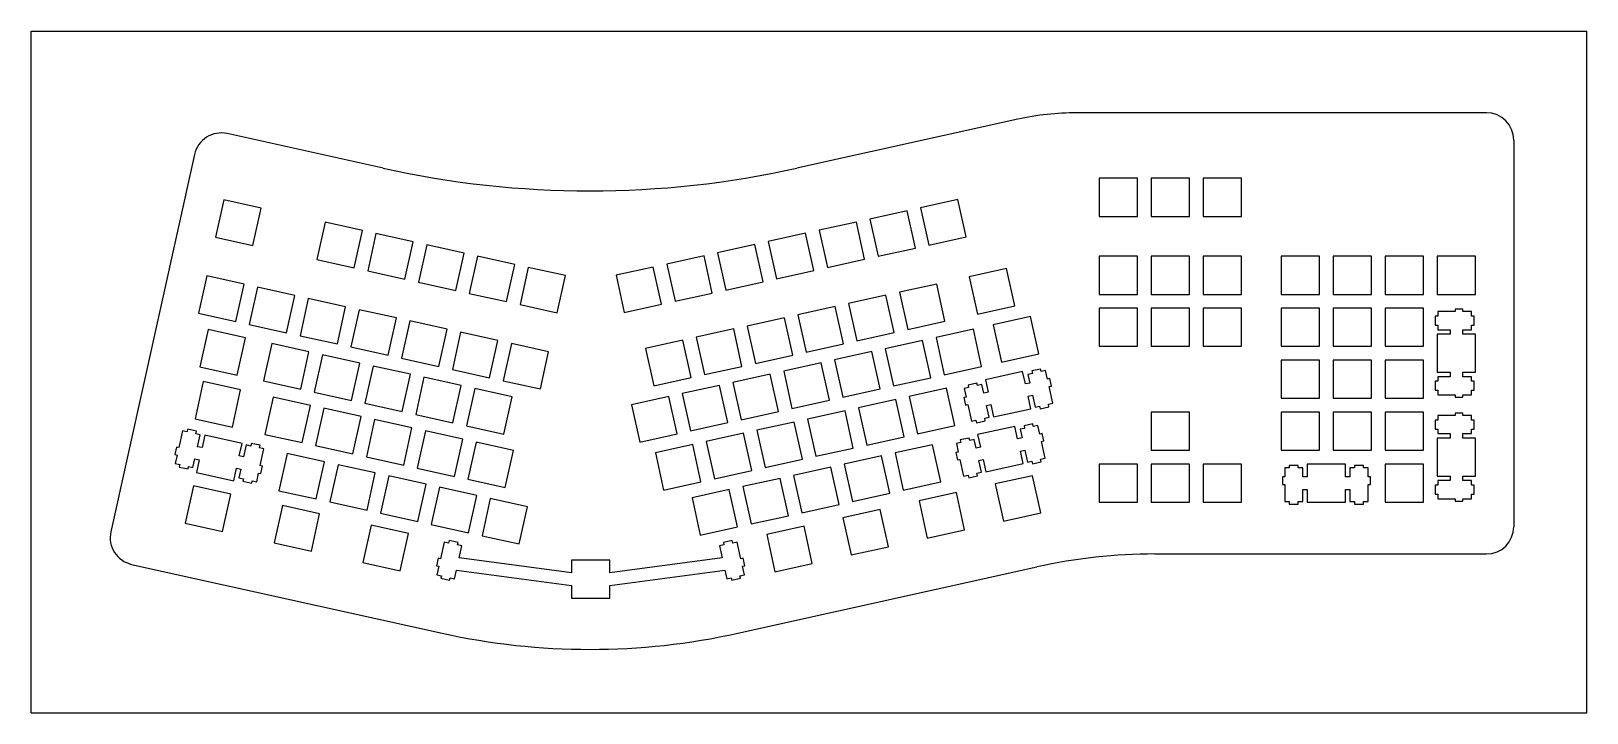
# Model space of a CAD drawing. Header units: inches. Extents: x 0 to 22.4, y 0 to 9.8.
import ezdxf

# ---------------------------------------------------------------- set-up
doc = ezdxf.new("R2010")
doc.units = ezdxf.units.IN
doc.header["$LTSCALE"] = 1.234252
doc.header["$MEASUREMENT"] = 0
doc.layers.get('0').update_dxf_attribs({"linetype": 'CONTINUOUS'})

msp = doc.modelspace()

# ---------------------------------------------------------------- linework, layer by layer
at = {"color": 7, "linetype": 'CONTINUOUS'}
for p, q in [((0, 0), (0, 9.843)), ((0, 9.843), (22.441, 9.843)), ((22.441, 0), (22.441, 9.843)), ((14.231, 8.57), (11.044, 7.864)), ((20.992, 8.663), (15.083, 8.663)), ((5.078, 7.864), (2.828, 8.363)), ((21.386, 8.27), (21.386, 2.688)), ((2.359, 8.063), (1.15, 2.614)), ((15.96, 7.718), (15.408, 7.718)), ((15.408, 7.718), (15.408, 7.167)), ((15.96, 7.167), (15.96, 7.718)), ((16.71, 7.718), (16.158, 7.718)), ((16.158, 7.718), (16.158, 7.167)), ((16.71, 7.167), (16.71, 7.718)), ((17.46, 7.718), (16.908, 7.718)), ((16.908, 7.718), (16.908, 7.167)), ((17.46, 7.167), (17.46, 7.718)), ((2.778, 7.406), (2.658, 6.868)), ((3.316, 7.287), (2.778, 7.406)), ((13.368, 7.411), (12.83, 7.292)), ((13.487, 6.873), (13.368, 7.411)), ((3.196, 6.749), (3.316, 7.287)), ((12.636, 7.249), (12.098, 7.129)), ((12.755, 6.711), (12.636, 7.249)), ((12.83, 7.292), (12.949, 6.754)), ((4.242, 7.082), (4.123, 6.543)), ((4.78, 6.962), (4.242, 7.082)), ((4.661, 6.424), (4.78, 6.962)), ((11.904, 7.086), (11.366, 6.967)), ((11.366, 6.967), (11.485, 6.429)), ((12.023, 6.548), (11.904, 7.086)), ((12.098, 7.129), (12.217, 6.591)), ((15.408, 7.167), (15.96, 7.167)), ((16.158, 7.167), (16.71, 7.167)), ((16.908, 7.167), (17.46, 7.167)), ((2.658, 6.868), (3.196, 6.749)), ((4.974, 6.919), (4.855, 6.381)), ((5.512, 6.8), (4.974, 6.919)), ((5.393, 6.262), (5.512, 6.8)), ((5.706, 6.757), (5.587, 6.219)), ((6.245, 6.638), (5.706, 6.757)), ((10.439, 6.762), (9.901, 6.642)), ((10.559, 6.223), (10.439, 6.762)), ((11.171, 6.924), (10.633, 6.805)), ((10.633, 6.805), (10.753, 6.267)), ((11.291, 6.386), (11.171, 6.924)), ((12.949, 6.754), (13.487, 6.873)), ((4.123, 6.543), (4.661, 6.424)), ((6.125, 6.099), (6.245, 6.638)), ((6.439, 6.595), (6.319, 6.056)), ((6.977, 6.475), (6.439, 6.595)), ((9.707, 6.599), (9.169, 6.48)), ((9.826, 6.061), (9.707, 6.599)), ((9.901, 6.642), (10.02, 6.104)), ((11.485, 6.429), (12.023, 6.548)), ((12.217, 6.591), (12.755, 6.711)), ((15.96, 6.593), (15.408, 6.593)), ((15.408, 6.593), (15.408, 6.042)), ((15.96, 6.042), (15.96, 6.593)), ((16.71, 6.593), (16.158, 6.593)), ((16.158, 6.593), (16.158, 6.042)), ((16.71, 6.042), (16.71, 6.593)), ((17.46, 6.593), (16.908, 6.593)), ((16.908, 6.593), (16.908, 6.042)), ((17.46, 6.042), (17.46, 6.593)), ((18.585, 6.593), (18.033, 6.593)), ((18.033, 6.593), (18.033, 6.042)), ((18.585, 6.042), (18.585, 6.593)), ((19.335, 6.593), (18.783, 6.593)), ((18.783, 6.593), (18.783, 6.042)), ((19.335, 6.042), (19.335, 6.593)), ((20.085, 6.593), (19.533, 6.593)), ((19.533, 6.593), (19.533, 6.042)), ((20.085, 6.042), (20.085, 6.593)), ((20.835, 6.593), (20.283, 6.593)), ((20.283, 6.593), (20.283, 6.042)), ((20.835, 6.042), (20.835, 6.593)), ((2.534, 6.308), (2.415, 5.77)), ((3.072, 6.188), (2.534, 6.308)), ((4.855, 6.381), (5.393, 6.262)), ((6.858, 5.937), (6.977, 6.475)), ((7.171, 6.432), (7.052, 5.894)), ((7.709, 6.313), (7.171, 6.432)), ((7.59, 5.775), (7.709, 6.313)), ((8.975, 6.437), (8.437, 6.318)), ((8.437, 6.318), (8.556, 5.78)), ((9.094, 5.899), (8.975, 6.437)), ((9.169, 6.48), (9.288, 5.942)), ((10.753, 6.267), (11.291, 6.386)), ((14.069, 6.414), (13.531, 6.295)), ((13.531, 6.295), (13.65, 5.757)), ((14.189, 5.876), (14.069, 6.414)), ((2.953, 5.65), (3.072, 6.188)), ((3.266, 6.145), (3.147, 5.607)), ((3.804, 6.026), (3.266, 6.145)), ((5.587, 6.219), (6.125, 6.099)), ((9.288, 5.942), (9.826, 6.061)), ((10.02, 6.104), (10.559, 6.223)), ((13.062, 6.191), (12.524, 6.072)), ((12.524, 6.072), (12.644, 5.533)), ((13.182, 5.653), (13.062, 6.191)), ((3.685, 5.488), (3.804, 6.026)), ((3.998, 5.983), (3.879, 5.445)), ((4.536, 5.864), (3.998, 5.983)), ((4.417, 5.326), (4.536, 5.864)), ((6.319, 6.056), (6.858, 5.937)), ((7.052, 5.894), (7.59, 5.775)), ((8.556, 5.78), (9.094, 5.899)), ((11.598, 5.866), (11.06, 5.747)), ((11.717, 5.328), (11.598, 5.866)), ((12.33, 6.029), (11.792, 5.909)), ((11.792, 5.909), (11.911, 5.371)), ((12.45, 5.49), (12.33, 6.029)), ((13.65, 5.757), (14.189, 5.876)), ((15.408, 6.042), (15.96, 6.042)), ((15.96, 5.843), (15.408, 5.843)), ((15.408, 5.843), (15.408, 5.292)), ((15.96, 5.292), (15.96, 5.843)), ((16.158, 6.042), (16.71, 6.042)), ((16.71, 5.843), (16.158, 5.843)), ((16.158, 5.843), (16.158, 5.292)), ((16.71, 5.292), (16.71, 5.843)), ((16.908, 6.042), (17.46, 6.042)), ((17.46, 5.843), (16.908, 5.843)), ((16.908, 5.843), (16.908, 5.292)), ((17.46, 5.292), (17.46, 5.843)), ((18.033, 6.042), (18.585, 6.042)), ((18.585, 5.843), (18.033, 5.843)), ((18.033, 5.843), (18.033, 5.292)), ((18.585, 5.292), (18.585, 5.843)), ((18.783, 6.042), (19.335, 6.042)), ((19.335, 5.843), (18.783, 5.843)), ((18.783, 5.843), (18.783, 5.292)), ((19.335, 5.292), (19.335, 5.843)), ((19.533, 6.042), (20.085, 6.042)), ((20.085, 5.843), (19.533, 5.843)), ((19.533, 5.843), (19.533, 5.292)), ((20.085, 5.292), (20.085, 5.843)), ((20.283, 6.042), (20.835, 6.042)), ((2.415, 5.77), (2.953, 5.65)), ((4.731, 5.821), (4.611, 5.283)), ((5.269, 5.701), (4.731, 5.821)), ((5.149, 5.163), (5.269, 5.701)), ((5.463, 5.658), (5.344, 5.12)), ((6.001, 5.539), (5.463, 5.658)), ((10.866, 5.704), (10.328, 5.585)), ((10.985, 5.166), (10.866, 5.704)), ((11.06, 5.747), (11.179, 5.209)), ((12.644, 5.533), (13.182, 5.653)), ((14.415, 5.722), (13.876, 5.603)), ((14.534, 5.184), (14.415, 5.722)), ((20.292, 5.728), (20.254, 5.728)), ((20.254, 5.728), (20.254, 5.598)), ((20.539, 5.794), (20.292, 5.794)), ((20.292, 5.794), (20.292, 5.728)), ((20.65, 5.829), (20.539, 5.829)), ((20.539, 5.829), (20.539, 5.794)), ((20.65, 5.794), (20.65, 5.829)), ((20.777, 5.794), (20.65, 5.794)), ((20.777, 5.728), (20.777, 5.794)), ((20.813, 5.728), (20.777, 5.728)), ((20.813, 5.598), (20.813, 5.728)), ((2.555, 5.535), (2.435, 4.997)), ((3.093, 5.416), (2.555, 5.535)), ((2.974, 4.877), (3.093, 5.416)), ((3.147, 5.607), (3.685, 5.488)), ((3.879, 5.445), (4.417, 5.326)), ((5.882, 5.001), (6.001, 5.539)), ((6.195, 5.496), (6.076, 4.958)), ((6.733, 5.377), (6.195, 5.496)), ((10.134, 5.542), (9.595, 5.422)), ((9.595, 5.422), (9.715, 4.884)), ((10.253, 5.003), (10.134, 5.542)), ((10.328, 5.585), (10.447, 5.046)), ((11.911, 5.371), (12.45, 5.49)), ((13.591, 5.54), (13.053, 5.421)), ((13.053, 5.421), (13.172, 4.882)), ((13.71, 5.002), (13.591, 5.54)), ((13.876, 5.603), (13.996, 5.065)), ((20.254, 5.598), (20.292, 5.598)), ((20.468, 5.468), (20.283, 5.468)), ((20.283, 5.468), (20.283, 4.917)), ((20.292, 5.598), (20.292, 5.532)), ((20.292, 5.532), (20.468, 5.532)), ((20.468, 5.532), (20.468, 5.468)), ((20.65, 5.532), (20.777, 5.532)), ((20.65, 5.468), (20.65, 5.532)), ((20.835, 5.468), (20.65, 5.468)), ((20.777, 5.598), (20.813, 5.598)), ((20.777, 5.532), (20.777, 5.598)), ((20.835, 4.917), (20.835, 5.468)), ((3.47, 5.332), (3.351, 4.794)), ((4.008, 5.213), (3.47, 5.332)), ((3.889, 4.675), (4.008, 5.213)), ((4.202, 5.17), (4.083, 4.631)), ((4.74, 5.05), (4.202, 5.17)), ((4.611, 5.283), (5.149, 5.163)), ((6.614, 4.839), (6.733, 5.377)), ((6.927, 5.334), (6.808, 4.796)), ((7.465, 5.214), (6.927, 5.334)), ((7.346, 4.676), (7.465, 5.214)), ((9.401, 5.379), (8.863, 5.26)), ((8.863, 5.26), (8.983, 4.722)), ((9.521, 4.841), (9.401, 5.379)), ((10.447, 5.046), (10.985, 5.166)), ((11.179, 5.209), (11.717, 5.328)), ((12.126, 5.215), (11.588, 5.096)), ((12.246, 4.677), (12.126, 5.215)), ((12.859, 5.377), (12.321, 5.258)), ((12.321, 5.258), (12.44, 4.72)), ((12.978, 4.839), (12.859, 5.377)), ((13.996, 5.065), (14.534, 5.184)), ((15.408, 5.292), (15.96, 5.292)), ((16.158, 5.292), (16.71, 5.292)), ((16.908, 5.292), (17.46, 5.292)), ((18.033, 5.292), (18.585, 5.292)), ((18.783, 5.292), (19.335, 5.292)), ((19.533, 5.292), (20.085, 5.292)), ((2.435, 4.997), (2.974, 4.877)), ((4.621, 4.512), (4.74, 5.05)), ((4.934, 5.007), (4.815, 4.469)), ((5.473, 4.888), (4.934, 5.007)), ((5.344, 5.12), (5.882, 5.001)), ((6.076, 4.958), (6.614, 4.839)), ((9.715, 4.884), (10.253, 5.003)), ((11.394, 5.053), (10.856, 4.934)), ((11.514, 4.515), (11.394, 5.053)), ((11.588, 5.096), (11.708, 4.558)), ((13.172, 4.882), (13.71, 5.002)), ((14.561, 4.964), (14.434, 4.936)), ((14.569, 4.929), (14.561, 4.964)), ((14.633, 4.943), (14.569, 4.929)), ((14.661, 4.819), (14.633, 4.943)), ((18.585, 5.093), (18.033, 5.093)), ((18.033, 5.093), (18.033, 4.542)), ((18.585, 4.542), (18.585, 5.093)), ((19.335, 5.093), (18.783, 5.093)), ((18.783, 5.093), (18.783, 4.542)), ((19.335, 4.542), (19.335, 5.093)), ((20.085, 5.093), (19.533, 5.093)), ((19.533, 5.093), (19.533, 4.542)), ((20.085, 4.542), (20.085, 5.093)), ((2.484, 4.782), (2.365, 4.244)), ((3.022, 4.663), (2.484, 4.782)), ((3.351, 4.794), (3.889, 4.675)), ((5.353, 4.35), (5.473, 4.888)), ((5.667, 4.845), (5.547, 4.307)), ((6.205, 4.726), (5.667, 4.845)), ((6.085, 4.188), (6.205, 4.726)), ((6.808, 4.796), (7.346, 4.676)), ((8.983, 4.722), (9.521, 4.841)), ((9.93, 4.728), (9.392, 4.609)), ((10.049, 4.19), (9.93, 4.728)), ((10.662, 4.89), (10.124, 4.771)), ((10.124, 4.771), (10.243, 4.233)), ((10.781, 4.352), (10.662, 4.89)), ((10.856, 4.934), (10.975, 4.395)), ((12.44, 4.72), (12.978, 4.839)), ((13.642, 4.761), (13.515, 4.733)), ((13.515, 4.733), (13.523, 4.697)), ((13.65, 4.725), (13.642, 4.761)), ((13.714, 4.74), (13.65, 4.725)), ((13.742, 4.616), (13.714, 4.74)), ((14.302, 4.929), (13.764, 4.81)), ((13.764, 4.81), (13.804, 4.629)), ((14.342, 4.749), (14.302, 4.929)), ((14.405, 4.762), (14.342, 4.749)), ((14.442, 4.901), (14.377, 4.887)), ((14.377, 4.887), (14.405, 4.762)), ((14.434, 4.936), (14.442, 4.901)), ((14.694, 4.827), (14.661, 4.819)), ((14.684, 4.712), (14.718, 4.719)), ((14.718, 4.719), (14.694, 4.827)), ((20.292, 4.787), (20.254, 4.787)), ((20.254, 4.787), (20.254, 4.657)), ((20.283, 4.917), (20.468, 4.917)), ((20.468, 4.853), (20.292, 4.853)), ((20.292, 4.853), (20.292, 4.787)), ((20.468, 4.917), (20.468, 4.853)), ((20.65, 4.917), (20.835, 4.917)), ((20.65, 4.853), (20.65, 4.917)), ((20.777, 4.853), (20.65, 4.853)), ((20.777, 4.787), (20.777, 4.853)), ((20.813, 4.787), (20.777, 4.787)), ((20.813, 4.657), (20.813, 4.787)), ((2.903, 4.125), (3.022, 4.663)), ((3.491, 4.559), (3.371, 4.021)), ((4.029, 4.44), (3.491, 4.559)), ((4.083, 4.631), (4.621, 4.512)), ((6.399, 4.683), (6.28, 4.144)), ((6.937, 4.563), (6.399, 4.683)), ((6.818, 4.025), (6.937, 4.563)), ((9.198, 4.566), (8.659, 4.447)), ((9.317, 4.028), (9.198, 4.566)), ((9.392, 4.609), (9.511, 4.071)), ((10.975, 4.395), (11.514, 4.515)), ((11.708, 4.558), (12.246, 4.677)), ((12.472, 4.524), (11.934, 4.404)), ((12.591, 3.985), (12.472, 4.524)), ((13.204, 4.686), (12.666, 4.567)), ((12.666, 4.567), (12.785, 4.028)), ((13.323, 4.148), (13.204, 4.686)), ((13.486, 4.559), (13.453, 4.551)), ((13.453, 4.551), (13.476, 4.444)), ((13.523, 4.697), (13.459, 4.683)), ((13.459, 4.683), (13.486, 4.559)), ((13.804, 4.629), (13.742, 4.616)), ((14.382, 4.572), (14.444, 4.586)), ((14.422, 4.391), (14.382, 4.572)), ((14.444, 4.586), (14.482, 4.414)), ((14.738, 4.471), (14.684, 4.712)), ((18.033, 4.542), (18.585, 4.542)), ((18.783, 4.542), (19.335, 4.542)), ((19.533, 4.542), (20.085, 4.542)), ((20.254, 4.657), (20.292, 4.657)), ((20.292, 4.657), (20.292, 4.591)), ((20.292, 4.591), (20.539, 4.591)), ((20.539, 4.591), (20.539, 4.557)), ((20.539, 4.557), (20.65, 4.557)), ((20.65, 4.591), (20.777, 4.591)), ((20.65, 4.557), (20.65, 4.591)), ((20.777, 4.657), (20.813, 4.657)), ((20.777, 4.591), (20.777, 4.657)), ((3.909, 3.902), (4.029, 4.44)), ((4.223, 4.397), (4.104, 3.859)), ((4.761, 4.277), (4.223, 4.397)), ((4.642, 3.739), (4.761, 4.277)), ((4.815, 4.469), (5.353, 4.35)), ((5.547, 4.307), (6.085, 4.188)), ((8.659, 4.447), (8.779, 3.908)), ((10.243, 4.233), (10.781, 4.352)), ((11.74, 4.361), (11.201, 4.242)), ((11.859, 3.823), (11.74, 4.361)), ((11.934, 4.404), (12.053, 3.866)), ((13.476, 4.444), (13.51, 4.451)), ((13.51, 4.451), (13.564, 4.21)), ((13.755, 4.253), (13.819, 4.267)), ((13.781, 4.439), (13.844, 4.453)), ((13.819, 4.267), (13.781, 4.439)), ((13.844, 4.453), (13.884, 4.272)), ((13.884, 4.272), (14.422, 4.391)), ((14.482, 4.414), (14.547, 4.428)), ((14.547, 4.428), (14.555, 4.391)), ((14.555, 4.391), (14.682, 4.419)), ((14.673, 4.456), (14.738, 4.471)), ((14.682, 4.419), (14.673, 4.456)), ((16.71, 4.343), (16.158, 4.343)), ((16.158, 4.343), (16.158, 3.792)), ((16.71, 3.792), (16.71, 4.343)), ((18.585, 4.343), (18.033, 4.343)), ((18.033, 4.343), (18.033, 3.792)), ((18.585, 3.792), (18.585, 4.343)), ((19.335, 4.343), (18.783, 4.343)), ((18.783, 4.343), (18.783, 3.792)), ((19.335, 3.792), (19.335, 4.343)), ((20.085, 4.343), (19.533, 4.343)), ((19.533, 4.343), (19.533, 3.792)), ((20.085, 3.792), (20.085, 4.343)), ((20.539, 4.294), (20.292, 4.294)), ((20.292, 4.294), (20.292, 4.228)), ((20.65, 4.329), (20.539, 4.329)), ((20.539, 4.329), (20.539, 4.294)), ((20.65, 4.294), (20.65, 4.329)), ((20.777, 4.294), (20.65, 4.294)), ((20.777, 4.228), (20.777, 4.294)), ((2.185, 4.071), (2.131, 3.83)), ((2.249, 4.057), (2.185, 4.071)), ((2.257, 4.095), (2.249, 4.057)), ((2.384, 4.066), (2.257, 4.095)), ((2.365, 4.244), (2.903, 4.125)), ((2.376, 4.029), (2.384, 4.066)), ((4.955, 4.234), (4.836, 3.696)), ((5.493, 4.115), (4.955, 4.234)), ((5.374, 3.577), (5.493, 4.115)), ((5.687, 4.072), (5.568, 3.534)), ((6.226, 3.953), (5.687, 4.072)), ((6.28, 4.144), (6.818, 4.025)), ((9.511, 4.071), (10.049, 4.19)), ((11.007, 4.199), (10.469, 4.08)), ((10.469, 4.08), (10.589, 3.541)), ((11.127, 3.661), (11.007, 4.199)), ((11.201, 4.242), (11.321, 3.704)), ((12.785, 4.028), (13.323, 4.148)), ((13.564, 4.21), (13.628, 4.225)), ((13.628, 4.225), (13.636, 4.187)), ((13.636, 4.187), (13.763, 4.215)), ((14.19, 4.136), (13.652, 4.017)), ((13.763, 4.215), (13.755, 4.253)), ((14.23, 3.956), (14.19, 4.136)), ((14.33, 4.108), (14.265, 4.094)), ((14.265, 4.094), (14.293, 3.969)), ((14.449, 4.171), (14.322, 4.143)), ((14.322, 4.143), (14.33, 4.108)), ((14.456, 4.136), (14.449, 4.171)), ((14.521, 4.15), (14.456, 4.136)), ((14.548, 4.026), (14.521, 4.15)), ((20.292, 4.228), (20.254, 4.228)), ((20.254, 4.228), (20.254, 4.098)), ((20.254, 4.098), (20.292, 4.098)), ((20.292, 4.098), (20.292, 4.032)), ((20.813, 4.228), (20.777, 4.228)), ((20.777, 4.098), (20.813, 4.098)), ((20.777, 4.032), (20.777, 4.098)), ((20.813, 4.098), (20.813, 4.228)), ((2.098, 3.838), (2.074, 3.73)), ((2.131, 3.83), (2.098, 3.838)), ((2.44, 4.015), (2.376, 4.029)), ((2.402, 3.843), (2.44, 4.015)), ((2.465, 3.829), (2.402, 3.843)), ((2.505, 4.01), (2.465, 3.829)), ((3.043, 3.89), (2.505, 4.01)), ((3.003, 3.71), (3.043, 3.89)), ((3.103, 3.868), (3.065, 3.696)), ((3.168, 3.853), (3.103, 3.868)), ((3.176, 3.891), (3.168, 3.853)), ((3.303, 3.863), (3.176, 3.891)), ((3.295, 3.825), (3.303, 3.863)), ((3.359, 3.811), (3.295, 3.825)), ((3.371, 4.021), (3.909, 3.902)), ((4.104, 3.859), (4.642, 3.739)), ((6.106, 3.415), (6.226, 3.953)), ((6.42, 3.91), (6.3, 3.372)), ((6.958, 3.79), (6.42, 3.91)), ((8.779, 3.908), (9.317, 4.028)), ((9.543, 3.874), (9.005, 3.755)), ((9.662, 3.336), (9.543, 3.874)), ((10.275, 4.036), (9.737, 3.917)), ((9.737, 3.917), (9.856, 3.379)), ((10.394, 3.498), (10.275, 4.036)), ((11.321, 3.704), (11.859, 3.823)), ((12.053, 3.866), (12.591, 3.985)), ((13, 3.872), (12.462, 3.753)), ((13.12, 3.334), (13, 3.872)), ((13.411, 3.904), (13.346, 3.89)), ((13.346, 3.89), (13.374, 3.766)), ((13.53, 3.968), (13.403, 3.94)), ((13.403, 3.94), (13.411, 3.904)), ((13.538, 3.932), (13.53, 3.968)), ((13.602, 3.947), (13.538, 3.932)), ((13.63, 3.822), (13.602, 3.947)), ((13.692, 3.836), (13.63, 3.822)), ((13.652, 4.017), (13.692, 3.836)), ((14.293, 3.969), (14.23, 3.956)), ((14.582, 4.034), (14.548, 4.026)), ((14.572, 3.918), (14.606, 3.926)), ((14.626, 3.677), (14.572, 3.918)), ((14.606, 3.926), (14.582, 4.034)), ((20.468, 3.968), (20.283, 3.968)), ((20.283, 3.968), (20.283, 3.417)), ((20.292, 4.032), (20.468, 4.032)), ((20.468, 4.032), (20.468, 3.968)), ((20.65, 4.032), (20.777, 4.032)), ((20.65, 3.968), (20.65, 4.032)), ((20.835, 3.968), (20.65, 3.968)), ((20.835, 3.417), (20.835, 3.968)), ((2.074, 3.73), (2.107, 3.723)), ((2.107, 3.723), (2.08, 3.598)), ((2.08, 3.598), (2.144, 3.584)), ((2.335, 3.542), (2.363, 3.666)), ((2.363, 3.666), (2.425, 3.652)), ((2.425, 3.652), (2.385, 3.471)), ((3.065, 3.696), (3.003, 3.71)), ((3.305, 3.57), (3.359, 3.811)), ((3.694, 3.746), (3.575, 3.208)), ((4.233, 3.626), (3.694, 3.746)), ((4.113, 3.088), (4.233, 3.626)), ((4.836, 3.696), (5.374, 3.577)), ((6.838, 3.252), (6.958, 3.79)), ((9.005, 3.755), (9.124, 3.217)), ((10.589, 3.541), (11.127, 3.661)), ((12.268, 3.71), (11.73, 3.591)), ((11.73, 3.591), (11.849, 3.053)), ((12.387, 3.172), (12.268, 3.71)), ((12.462, 3.753), (12.581, 3.215)), ((13.374, 3.766), (13.34, 3.758)), ((13.34, 3.758), (13.364, 3.651)), ((13.364, 3.651), (13.398, 3.658)), ((13.398, 3.658), (13.451, 3.417)), ((13.669, 3.646), (13.731, 3.659)), ((13.707, 3.474), (13.669, 3.646)), ((13.731, 3.659), (13.771, 3.479)), ((13.771, 3.479), (14.309, 3.598)), ((14.269, 3.779), (14.332, 3.793)), ((14.309, 3.598), (14.269, 3.779)), ((14.332, 3.793), (14.37, 3.621)), ((14.37, 3.621), (14.434, 3.635)), ((14.434, 3.635), (14.443, 3.597)), ((14.443, 3.597), (14.57, 3.626)), ((14.561, 3.663), (14.626, 3.677)), ((14.57, 3.626), (14.561, 3.663)), ((15.96, 3.593), (15.408, 3.593)), ((15.408, 3.593), (15.408, 3.042)), ((15.96, 3.042), (15.96, 3.593)), ((16.158, 3.792), (16.71, 3.792)), ((16.71, 3.593), (16.158, 3.593)), ((16.158, 3.593), (16.158, 3.042)), ((16.71, 3.042), (16.71, 3.593)), ((17.46, 3.593), (16.908, 3.593)), ((16.908, 3.593), (16.908, 3.042)), ((17.46, 3.042), (17.46, 3.593)), ((18.033, 3.792), (18.585, 3.792)), ((18.96, 3.593), (18.408, 3.593)), ((18.408, 3.593), (18.408, 3.408)), ((18.783, 3.792), (19.335, 3.792)), ((18.96, 3.408), (18.96, 3.593)), ((19.533, 3.792), (20.085, 3.792)), ((20.085, 3.593), (19.533, 3.593)), ((19.533, 3.593), (19.533, 3.042)), ((20.085, 3.042), (20.085, 3.593)), ((2.144, 3.584), (2.136, 3.549)), ((2.136, 3.549), (2.263, 3.521)), ((2.263, 3.521), (2.271, 3.556)), ((2.271, 3.556), (2.335, 3.542)), ((2.385, 3.471), (2.923, 3.352)), ((2.923, 3.352), (2.964, 3.533)), ((2.964, 3.533), (3.026, 3.519)), ((3.026, 3.519), (2.998, 3.395)), ((2.998, 3.395), (3.063, 3.38)), ((3.063, 3.38), (3.055, 3.345)), ((3.254, 3.338), (3.282, 3.462)), ((3.282, 3.462), (3.315, 3.455)), ((3.339, 3.562), (3.305, 3.57)), ((3.315, 3.455), (3.339, 3.562)), ((4.427, 3.583), (4.307, 3.045)), ((4.965, 3.464), (4.427, 3.583)), ((4.846, 2.926), (4.965, 3.464)), ((5.159, 3.421), (5.04, 2.883)), ((5.697, 3.302), (5.159, 3.421)), ((5.568, 3.534), (6.106, 3.415)), ((6.3, 3.372), (6.838, 3.252)), ((9.856, 3.379), (10.394, 3.498)), ((10.804, 3.385), (10.266, 3.266)), ((10.923, 2.847), (10.804, 3.385)), ((11.536, 3.548), (10.998, 3.429)), ((10.998, 3.429), (11.117, 2.89)), ((11.655, 3.01), (11.536, 3.548)), ((13.451, 3.417), (13.516, 3.431)), ((13.516, 3.431), (13.524, 3.394)), ((13.524, 3.394), (13.651, 3.422)), ((13.643, 3.46), (13.707, 3.474)), ((13.651, 3.422), (13.643, 3.46)), ((14.444, 3.424), (13.906, 3.305)), ((14.563, 2.886), (14.444, 3.424)), ((18.082, 3.408), (18.048, 3.408)), ((18.048, 3.408), (18.048, 3.298)), ((18.148, 3.536), (18.082, 3.536)), ((18.082, 3.536), (18.082, 3.408)), ((18.278, 3.572), (18.148, 3.572)), ((18.148, 3.572), (18.148, 3.536)), ((18.278, 3.536), (18.278, 3.572)), ((18.344, 3.536), (18.278, 3.536)), ((18.344, 3.408), (18.344, 3.536)), ((18.408, 3.408), (18.344, 3.408)), ((19.023, 3.408), (18.96, 3.408)), ((19.089, 3.536), (19.023, 3.536)), ((19.023, 3.536), (19.023, 3.408)), ((19.219, 3.572), (19.089, 3.572)), ((19.089, 3.572), (19.089, 3.536)), ((19.219, 3.536), (19.219, 3.572)), ((19.285, 3.536), (19.219, 3.536)), ((19.285, 3.408), (19.285, 3.536)), ((19.32, 3.408), (19.285, 3.408)), ((19.32, 3.298), (19.32, 3.408)), ((20.283, 3.417), (20.468, 3.417)), ((20.468, 3.417), (20.468, 3.353)), ((20.65, 3.417), (20.835, 3.417)), ((20.65, 3.353), (20.65, 3.417)), ((2.342, 3.277), (2.223, 2.739)), ((2.88, 3.158), (2.342, 3.277)), ((2.761, 2.62), (2.88, 3.158)), ((3.055, 3.345), (3.182, 3.317)), ((3.182, 3.317), (3.19, 3.352)), ((3.19, 3.352), (3.254, 3.338)), ((3.575, 3.208), (4.113, 3.088)), ((5.578, 2.764), (5.697, 3.302)), ((5.891, 3.259), (5.772, 2.721)), ((6.429, 3.139), (5.891, 3.259)), ((9.124, 3.217), (9.662, 3.336)), ((10.071, 3.223), (9.533, 3.104)), ((10.191, 2.685), (10.071, 3.223)), ((10.266, 3.266), (10.385, 2.728)), ((11.849, 3.053), (12.387, 3.172)), ((12.581, 3.215), (13.12, 3.334)), ((13.346, 3.181), (12.808, 3.061)), ((13.465, 2.643), (13.346, 3.181)), ((13.906, 3.305), (14.025, 2.767)), ((18.048, 3.298), (18.082, 3.298)), ((18.082, 3.298), (18.082, 3.051)), ((18.344, 3.227), (18.408, 3.227)), ((18.344, 3.051), (18.344, 3.227)), ((18.408, 3.227), (18.408, 3.042)), ((18.96, 3.227), (19.023, 3.227)), ((18.96, 3.042), (18.96, 3.227)), ((19.023, 3.227), (19.023, 3.051)), ((19.285, 3.298), (19.32, 3.298)), ((19.285, 3.051), (19.285, 3.298)), ((20.292, 3.287), (20.254, 3.287)), ((20.254, 3.287), (20.254, 3.157)), ((20.254, 3.157), (20.292, 3.157)), ((20.468, 3.353), (20.292, 3.353)), ((20.292, 3.353), (20.292, 3.287)), ((20.292, 3.157), (20.292, 3.091)), ((20.777, 3.353), (20.65, 3.353)), ((20.777, 3.287), (20.777, 3.353)), ((20.813, 3.287), (20.777, 3.287)), ((20.777, 3.157), (20.813, 3.157)), ((20.777, 3.091), (20.777, 3.157)), ((20.813, 3.157), (20.813, 3.287)), ((3.624, 2.993), (3.504, 2.455)), ((4.162, 2.874), (3.624, 2.993)), ((4.307, 3.045), (4.846, 2.926)), ((6.31, 2.601), (6.429, 3.139)), ((6.623, 3.096), (6.504, 2.558)), ((7.161, 2.977), (6.623, 3.096)), ((7.042, 2.439), (7.161, 2.977)), ((9.533, 3.104), (9.653, 2.566)), ((11.117, 2.89), (11.655, 3.01)), ((12.247, 2.937), (11.709, 2.818)), ((12.367, 2.399), (12.247, 2.937)), ((12.808, 3.061), (12.927, 2.523)), ((15.408, 3.042), (15.96, 3.042)), ((16.158, 3.042), (16.71, 3.042)), ((16.908, 3.042), (17.46, 3.042)), ((18.082, 3.051), (18.148, 3.051)), ((18.148, 3.051), (18.148, 3.013)), ((18.148, 3.013), (18.278, 3.013)), ((18.278, 3.051), (18.344, 3.051)), ((18.278, 3.013), (18.278, 3.051)), ((18.408, 3.042), (18.96, 3.042)), ((19.023, 3.051), (19.089, 3.051)), ((19.089, 3.051), (19.089, 3.013)), ((19.089, 3.013), (19.219, 3.013)), ((19.219, 3.051), (19.285, 3.051)), ((19.219, 3.013), (19.219, 3.051)), ((19.533, 3.042), (20.085, 3.042)), ((20.292, 3.091), (20.539, 3.091)), ((20.539, 3.091), (20.539, 3.057)), ((20.539, 3.057), (20.65, 3.057)), ((20.65, 3.091), (20.777, 3.091)), ((20.65, 3.057), (20.65, 3.091)), ((2.223, 2.739), (2.761, 2.62)), ((4.043, 2.336), (4.162, 2.874)), ((4.905, 2.709), (4.786, 2.171)), ((5.443, 2.59), (4.905, 2.709)), ((5.04, 2.883), (5.578, 2.764)), ((5.772, 2.721), (6.31, 2.601)), ((10.385, 2.728), (10.923, 2.847)), ((11.149, 2.694), (10.611, 2.575)), ((11.268, 2.156), (11.149, 2.694)), ((11.709, 2.818), (11.829, 2.28)), ((14.025, 2.767), (14.563, 2.886)), ((5.324, 2.052), (5.443, 2.59)), ((6.031, 2.49), (6.022, 2.452)), ((6.158, 2.462), (6.031, 2.49)), ((6.504, 2.558), (7.042, 2.439)), ((9.653, 2.566), (10.191, 2.685)), ((10.112, 2.49), (9.985, 2.462)), ((10.121, 2.452), (10.112, 2.49)), ((10.611, 2.575), (10.73, 2.036)), ((12.927, 2.523), (13.465, 2.643)), ((3.504, 2.455), (4.043, 2.336)), ((5.958, 2.466), (5.905, 2.225)), ((6.022, 2.452), (5.958, 2.466)), ((6.149, 2.424), (6.158, 2.462)), ((6.214, 2.41), (6.149, 2.424)), ((6.176, 2.238), (6.214, 2.41)), ((9.994, 2.424), (9.929, 2.41)), ((9.929, 2.41), (9.967, 2.238)), ((9.985, 2.462), (9.994, 2.424)), ((10.185, 2.466), (10.121, 2.452)), ((10.238, 2.225), (10.185, 2.466)), ((11.829, 2.28), (12.367, 2.399)), ((16.211, 2.294), (20.992, 2.294)), ((1.45, 2.144), (5.931, 1.151)), ((4.786, 2.171), (5.324, 2.052)), ((5.871, 2.233), (5.847, 2.125)), ((5.847, 2.125), (5.881, 2.118)), ((5.881, 2.118), (5.853, 1.994)), ((5.905, 2.225), (5.871, 2.233)), ((6.109, 1.937), (6.136, 2.061)), ((6.136, 2.061), (7.796, 1.84)), ((7.796, 2.021), (6.176, 2.238)), ((7.796, 2.206), (7.796, 2.021)), ((8.347, 2.206), (7.796, 2.206)), ((9.967, 2.238), (8.347, 2.021)), ((8.347, 2.021), (8.347, 2.206)), ((8.347, 1.84), (10.007, 2.061)), ((10.007, 2.061), (10.034, 1.937)), ((10.193, 1.151), (14.505, 2.107)), ((10.272, 2.233), (10.238, 2.225)), ((10.262, 2.118), (10.296, 2.125)), ((10.29, 1.994), (10.262, 2.118)), ((10.296, 2.125), (10.272, 2.233)), ((10.73, 2.036), (11.268, 2.156)), ((5.853, 1.994), (5.918, 1.979)), ((5.918, 1.979), (5.91, 1.944)), ((5.91, 1.944), (6.037, 1.916)), ((6.037, 1.916), (6.044, 1.951)), ((6.044, 1.951), (6.109, 1.937)), ((7.796, 1.84), (7.796, 1.655)), ((8.347, 1.655), (8.347, 1.84)), ((10.034, 1.937), (10.098, 1.951)), ((10.098, 1.951), (10.106, 1.916)), ((10.106, 1.916), (10.233, 1.944)), ((10.225, 1.979), (10.29, 1.994)), ((10.233, 1.944), (10.225, 1.979)), ((7.796, 1.655), (8.347, 1.655)), ((0, 0), (22.441, 0))]:
    msp.add_line(p, q, dxfattribs=at)
for centre, radius, start, end in [((15.083, 4.726), 3.937, 90, 102.5004), ((20.992, 8.27), 0.394, 0, 90), ((2.743, 7.978), 0.394, 77.4959, 167.4989), ((8.061, 21.316), 13.78, 257.4959, 282.5004), ((1.535, 2.529), 0.394, 167.4989, 257.4989), ((20.992, 2.688), 0.394, 270, 360), ((16.211, -5.58), 7.874, 90, 102.5063), ((8.062, 10.76), 9.843, 257.4989, 282.5063)]:
    msp.add_arc(centre, radius, start, end, dxfattribs=at)

doc.saveas('drawing.dxf')
